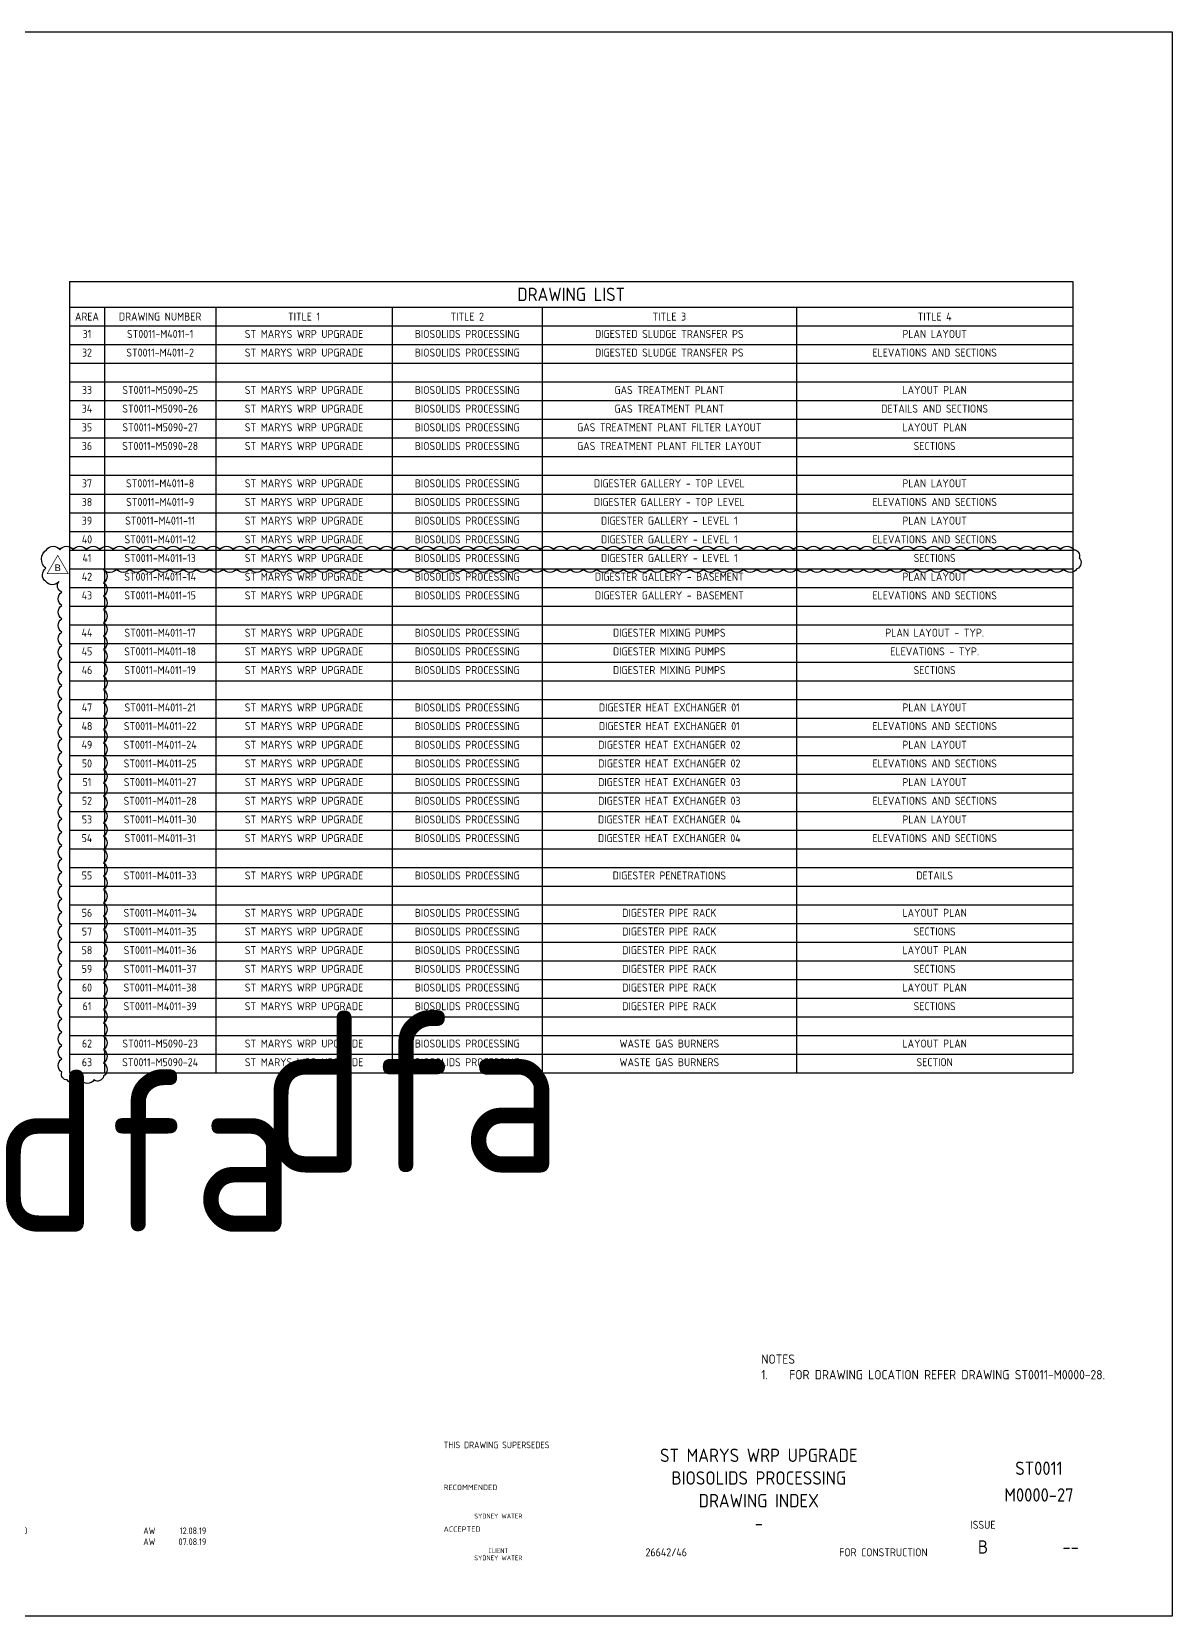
# Paper-space layout 'B' of a CAD drawing. Header units: millimetres. Extents: x -1500 to 841, y -418 to 594.
# Drawn here: x 413 to 841, y 0 to 594 of the extents above; entities that cross this region are included whole.
import ezdxf
from ezdxf.enums import TextEntityAlignment as Align

# ---------------------------------------------------------------- set-up
doc = ezdxf.new("R2010")
doc.units = ezdxf.units.MM
doc.header["$MEASUREMENT"] = 0
doc.layers.get('0').update_dxf_attribs({"true_color": 0xc2ced6})
for name, color, linetype in [('22', 7, 'Continuous'), ('35', 1, 'Continuous'), ('50 - TEXT', 2, 'Continuous'), ('55', 2, 'Continuous'), ('70 - MISC', 7, 'Continuous'), ('75', 7, 'Continuous'), ('REV CLOUD', 10, 'Continuous')]:
    doc.layers.add(name, color=color, linetype=linetype)
doc.styles.add('_ACM-G-NOTES', font='arial.ttf', dxfattribs={"height": 2.5})
doc.styles.add('GHD Standard Arial', font='isocp2.shx')
doc.styles.add('SYD WATER', font='isocp.shx')
doc.styles.add('Titleblock', font='isocp.shx')

# ---------------------------------------------------------------- blocks, each defined once
blk = doc.blocks.new('_SWC_attribute_block')
at = {"layer": '22', "lineweight": 13, "style": 'Titleblock'}
for tag, p in [('REV10', (327.39, 63.61)), ('INITIALS10', (457.57, 63.61)), ('DATE10', (472.13, 63.61)), ('REV9', (327.39, 59.51)), ('INITIALS9', (457.57, 59.51)), ('DATE9', (472.13, 59.51)), ('REV8', (327.39, 55.41)), ('REV7', (327.39, 51.31)), ('INITIALS8', (457.57, 55.41)), ('INITIALS7', (457.57, 51.31)), ('DATE8', (472.13, 55.41)), ('DATE7', (472.13, 51.31)), ('REV6', (327.39, 47.21)), ('INITIALS6', (457.57, 47.21)), ('DATE6', (472.13, 47.21)), ('REV5', (327.39, 43.11)), ('INITIALS5', (457.57, 43.11)), ('DATE5', (472.13, 43.11)), ('REV4', (327.39, 39.01)), ('REV3', (327.39, 34.91)), ('INITIALS4', (457.57, 39.01)), ('INITIALS3', (457.57, 34.91)), ('DATE4', (472.13, 39.01)), ('DATE3', (472.13, 34.91)), ('REV2', (327.39, 30.81)), ('INITIALS2', (457.57, 30.81)), ('DATE2', (472.13, 30.81)), ('REV1', (327.39, 26.71)), ('INITIALS1', (457.57, 26.71)), ('DATE1', (472.13, 26.71))]:
    blk.add_attdef(tag, text='', height=2.5, dxfattribs=at).set_placement(p, align=Align.CENTER)
for tag, p in [('DESCRIPTION10', (341.35, 63.61)), ('DESCRIPTION9', (341.35, 59.51)), ('DESCRIPTION8', (341.35, 55.41)), ('DESCRIPTION7', (341.35, 51.31)), ('DESCRIPTION6', (341.35, 47.21)), ('DESCRIPTION5', (341.35, 43.11)), ('DESCRIPTION4', (341.35, 39.01)), ('DESCRIPTION3', (341.35, 34.91)), ('DESCRIPTION2', (341.35, 30.81)), ('DESCRIPTION1', (341.35, 26.71))]:
    blk.add_attdef(tag, p, '', height=2.5, dxfattribs=at)
at = {"layer": '35', "style": 'Titleblock'}
for tag, p in [('TITLE1/4', (686, 57.85)), ('TITLE2/4', (686, 49.35)), ('INDEX-NUM', (791, 53)), ('PLAN-NUM', (791, 43)), ('TITLE3/4', (686, 40.85)), ('TITLE4/4', (686, 32.35)), ('SHEET-NO', (802.9, 23.5))]:
    blk.add_attdef(tag, text='', height=5, dxfattribs=at).set_placement(p, align=Align.CENTER)
at = {"layer": '55', "style": 'Titleblock'}
for tag, height, p in [('DESN', 3.5, (298.5, 59.04)), ('SUPERSEDED-DRG-NO', 3.5, (588.35, 55.46)), ('DRAWN', 3.5, (298.5, 47.29)), ('BOX5-SIGN', 3.5, (588.35, 42.47)), ('VERIFIED', 3.5, (298.5, 35.54)), ('BOX6-SIGN', 3.5, (588.35, 26.8)), ('APPROVED', 3.5, (298.5, 23.79)), ('PROJ-NO', 3, (651.31, 22.49)), ('STATUS-3', 3, (732.72, 22.49)), ('STATUS-2', 5, (770.04, 23.5))]:
    blk.add_attdef(tag, text='', height=height, dxfattribs=at).set_placement(p, align=Align.CENTER)
at = {"layer": '75', "style": 'Titleblock'}
for s, p in [('DESIGNED', (278, 63)), ('DRAWN', (278, 51.25)), ('VERIFIED', (278, 39.5)), ('APPROVED', (278, 27.75))]:
    blk.add_text(s, height=2, dxfattribs=at).set_placement(p)
for tag, p, height in [('SUPERSEDED-DRG?', (567.85, 63), 2.5), ('BOX5', (567.85, 47.33), 2), ('BOX6', (567.85, 31.67), 2)]:
    blk.add_attdef(tag, p, '', height=height, dxfattribs=at)
for tag, p in [('DESDATE', (319, 63)), ('DRNDATE', (319, 51.25)), ('BOX5-DATE', (608.85, 47.33)), ('VERDATE', (319, 39.5)), ('APPDATE', (319, 27.75)), ('BOX6-DATE', (608.85, 31.67))]:
    blk.add_attdef(tag, text='', height=2, dxfattribs=at).set_placement(p, align=Align.RIGHT)
at = {"layer": '75', "style": 'Titleblock', "width": 0.9}
for tag, p in [('BOX1', (298.5, 56.25)), ('BOX2', (298.5, 44.5)), ('BOX5-ORGANISATION', (588.35, 36.67)), ('BOX5-POSITION', (588.35, 39.37)), ('BOX3', (298.5, 32.75)), ('BOX6-POSITION', (588.35, 23.7)), ('BOX4', (298.5, 21)), ('BOX6-ORGANISATION', (588.35, 21))]:
    blk.add_attdef(tag, text='', height=1.8, dxfattribs=at).set_placement(p, align=Align.CENTER)
at = {"layer": '75', "style": 'Titleblock'}
blk.add_attdef('STATUS-1', text='', height=3, dxfattribs=at).set_placement((770.04, 32.81), align=Align.CENTER)
blk = doc.blocks.new('*T24')
at = {"layer": '70 - MISC', "color": 0, "linetype": 'ByBlock', "lineweight": -2, "transparency": 16777216}
for p, q in [((0, 0), (376.06, 0)), ((0, 0), (0, -9.67)), ((376.06, 0), (376.06, -9.67))]:
    blk.add_line(p, q, dxfattribs=at)
at = {"layer": '70 - MISC', "linetype": 'ByBlock', "lineweight": -2, "transparency": 16777216}
for p, q in [((0, -9.67), (376.06, -9.67)), ((0, -9.67), (0, -296.67)), ((13.05, -9.67), (13.05, -296.67)), ((54.87, -9.67), (54.87, -296.67)), ((120.95, -9.67), (120.95, -296.67)), ((177.17, -9.67), (177.17, -296.67)), ((272.48, -9.67), (272.48, -296.67)), ((376.06, -9.67), (376.06, -296.67)), ((0, -16.67), (376.06, -16.67)), ((0, -23.67), (376.06, -23.67)), ((0, -30.67), (376.06, -30.67)), ((0, -37.67), (376.06, -37.67)), ((0, -44.67), (376.06, -44.67)), ((0, -51.67), (376.06, -51.67)), ((0, -58.67), (376.06, -58.67)), ((0, -65.67), (376.06, -65.67)), ((0, -72.67), (376.06, -72.67)), ((0, -79.67), (376.06, -79.67)), ((0, -86.67), (376.06, -86.67)), ((0, -93.67), (376.06, -93.67)), ((0, -100.67), (376.06, -100.67)), ((0, -107.67), (376.06, -107.67)), ((0, -114.67), (376.06, -114.67)), ((0, -121.67), (376.06, -121.67)), ((0, -128.67), (376.06, -128.67)), ((0, -135.67), (376.06, -135.67)), ((0, -142.67), (376.06, -142.67)), ((0, -149.67), (376.06, -149.67)), ((0, -156.67), (376.06, -156.67)), ((0, -163.67), (376.06, -163.67)), ((0, -170.67), (376.06, -170.67)), ((0, -177.67), (376.06, -177.67)), ((0, -184.67), (376.06, -184.67)), ((0, -191.67), (376.06, -191.67)), ((0, -198.67), (376.06, -198.67)), ((0, -205.67), (376.06, -205.67)), ((0, -212.67), (376.06, -212.67)), ((0, -219.67), (376.06, -219.67)), ((0, -226.67), (376.06, -226.67)), ((0, -233.67), (376.06, -233.67)), ((0, -240.67), (376.06, -240.67)), ((0, -247.67), (376.06, -247.67)), ((0, -254.67), (376.06, -254.67)), ((0, -261.67), (376.06, -261.67)), ((0, -268.67), (376.06, -268.67)), ((0, -275.67), (376.06, -275.67)), ((0, -282.67), (376.06, -282.67)), ((0, -289.67), (376.06, -289.67)), ((0, -296.67), (376.06, -296.67))]:
    blk.add_line(p, q, dxfattribs=at)
at = {"layer": '70 - MISC', "color": 1, "transparency": 16777216, "insert": (188.03, -4.83), "char_height": 5, "width": 373.0634, "attachment_point": 5, "style": 'SYD WATER'}
blk.add_mtext('DRAWING LIST', dxfattribs=at)
at = {"layer": '70 - MISC', "color": 2, "transparency": 16777216, "char_height": 3, "style": 'SYD WATER'}
for s, insert, width, attachment_point in [('AREA', (6.53, -13.17), 10.0503, 5), ('DRAWING NUMBER', (33.96, -13.17), 38.821, 5), ('TITLE 1', (87.91, -13.17), 63.0752, 5), ('TITLE 2', (149.06, -13.17), 53.2231, 5), ('TITLE 3', (224.82, -13.17), 92.3083, 5), ('TITLE 4', (324.27, -13.17), 100.5855, 5), ('31', (6.53, -18.17), 10.0503, 2), ('ST0011-M4011-1', (33.96, -18.17), 38.821, 2), ('ST MARYS WRP UPGRADE', (87.91, -18.17), 63.0752, 2), ('BIOSOLIDS PROCESSING', (149.06, -18.17), 53.2231, 2), ('DIGESTED SLUDGE TRANSFER PS', (224.82, -18.17), 92.3083, 2), ('PLAN LAYOUT', (324.27, -18.17), 100.5855, 2), ('32', (6.53, -25.17), 10.0503, 2), ('ST0011-M4011-2', (33.96, -25.17), 38.821, 2), ('ST MARYS WRP UPGRADE', (87.91, -25.17), 63.0752, 2), ('BIOSOLIDS PROCESSING', (149.06, -25.17), 53.2231, 2), ('DIGESTED SLUDGE TRANSFER PS', (224.82, -25.17), 92.3083, 2), ('ELEVATIONS AND SECTIONS', (324.27, -25.17), 100.5855, 2), ('33', (6.53, -39.17), 10.0503, 2), ('ST0011-M5090-25', (33.96, -39.17), 38.821, 2), ('ST MARYS WRP UPGRADE', (87.91, -39.17), 63.0752, 2), ('BIOSOLIDS PROCESSING', (149.06, -39.17), 53.2231, 2), ('GAS TREATMENT PLANT', (224.82, -39.17), 92.3083, 2), ('LAYOUT PLAN', (324.27, -39.17), 100.5855, 2), ('34', (6.53, -46.17), 10.0503, 2), ('ST0011-M5090-26', (33.96, -46.17), 38.821, 2), ('ST MARYS WRP UPGRADE', (87.91, -46.17), 63.0752, 2), ('BIOSOLIDS PROCESSING', (149.06, -46.17), 53.2231, 2), ('GAS TREATMENT PLANT', (224.82, -46.17), 92.3083, 2), ('DETAILS AND SECTIONS', (324.27, -46.17), 100.5855, 2), ('35', (6.53, -53.17), 10.0503, 2), ('ST0011-M5090-27', (33.96, -53.17), 38.821, 2), ('ST MARYS WRP UPGRADE', (87.91, -53.17), 63.0752, 2), ('BIOSOLIDS PROCESSING', (149.06, -53.17), 53.2231, 2), ('GAS TREATMENT PLANT FILTER LAYOUT', (224.82, -53.17), 92.3083, 2), ('LAYOUT PLAN', (324.27, -53.17), 100.5855, 2), ('36', (6.53, -60.17), 10.0503, 2), ('ST0011-M5090-28', (33.96, -60.17), 38.821, 2), ('ST MARYS WRP UPGRADE', (87.91, -60.17), 63.0752, 2), ('BIOSOLIDS PROCESSING', (149.06, -60.17), 53.2231, 2), ('GAS TREATMENT PLANT FILTER LAYOUT', (224.82, -60.17), 92.3083, 2), ('SECTIONS', (324.27, -60.17), 100.5855, 2), ('37', (6.53, -74.17), 10.0503, 2), ('ST0011-M4011-8', (33.96, -74.17), 38.821, 2), ('ST MARYS WRP UPGRADE', (87.91, -74.17), 63.0752, 2), ('BIOSOLIDS PROCESSING', (149.06, -74.17), 53.2231, 2), ('DIGESTER GALLERY - TOP LEVEL', (224.82, -74.17), 92.3083, 2), ('PLAN LAYOUT', (324.27, -74.17), 100.5855, 2), ('38', (6.53, -81.17), 10.0503, 2), ('ST0011-M4011-9', (33.96, -81.17), 38.821, 2), ('ST MARYS WRP UPGRADE', (87.91, -81.17), 63.0752, 2), ('BIOSOLIDS PROCESSING', (149.06, -81.17), 53.2231, 2), ('DIGESTER GALLERY - TOP LEVEL', (224.82, -81.17), 92.3083, 2), ('ELEVATIONS AND SECTIONS', (324.27, -81.17), 100.5855, 2), ('39', (6.53, -88.17), 10.0503, 2), ('ST0011-M4011-11', (33.96, -88.17), 38.821, 2), ('ST MARYS WRP UPGRADE', (87.91, -88.17), 63.0752, 2), ('BIOSOLIDS PROCESSING', (149.06, -88.17), 53.2231, 2), ('DIGESTER GALLERY - LEVEL 1', (224.82, -88.17), 92.3083, 2), ('PLAN LAYOUT', (324.27, -88.17), 100.5855, 2), ('40', (6.53, -95.17), 10.0503, 2), ('ST0011-M4011-12', (33.96, -95.17), 38.821, 2), ('ST MARYS WRP UPGRADE', (87.91, -95.17), 63.0752, 2), ('BIOSOLIDS PROCESSING', (149.06, -95.17), 53.2231, 2), ('DIGESTER GALLERY - LEVEL 1', (224.82, -95.17), 92.3083, 2), ('ELEVATIONS AND SECTIONS', (324.27, -95.17), 100.5855, 2), ('41', (6.53, -102.17), 10.0503, 2), ('ST0011-M4011-13', (33.96, -102.17), 38.821, 2), ('ST MARYS WRP UPGRADE', (87.91, -102.17), 63.0752, 2), ('BIOSOLIDS PROCESSING', (149.06, -102.17), 53.2231, 2), ('DIGESTER GALLERY - LEVEL 1', (224.82, -102.17), 92.3083, 2), ('SECTIONS', (324.27, -102.17), 100.5855, 2), ('42', (6.53, -109.17), 10.0503, 2), ('ST0011-M4011-14', (33.96, -109.17), 38.821, 2), ('ST MARYS WRP UPGRADE', (87.91, -109.17), 63.0752, 2), ('BIOSOLIDS PROCESSING', (149.06, -109.17), 53.2231, 2), ('DIGESTER GALLERY - BASEMENT', (224.82, -109.17), 92.3083, 2), ('PLAN LAYOUT', (324.27, -109.17), 100.5855, 2), ('43', (6.53, -116.17), 10.0503, 2), ('ST0011-M4011-15', (33.96, -116.17), 38.821, 2), ('ST MARYS WRP UPGRADE', (87.91, -116.17), 63.0752, 2), ('BIOSOLIDS PROCESSING', (149.06, -116.17), 53.2231, 2), ('DIGESTER GALLERY - BASEMENT ', (224.82, -116.17), 92.3083, 2), ('ELEVATIONS AND SECTIONS', (324.27, -116.17), 100.5855, 2), ('44', (6.53, -130.17), 10.0503, 2), ('ST0011-M4011-17', (33.96, -130.17), 38.821, 2), ('ST MARYS WRP UPGRADE', (87.91, -130.17), 63.0752, 2), ('BIOSOLIDS PROCESSING', (149.06, -130.17), 53.2231, 2), ('DIGESTER MIXING PUMPS', (224.82, -130.17), 92.3083, 2), ('PLAN LAYOUT - TYP.', (324.27, -130.17), 100.5855, 2), ('45', (6.53, -137.17), 10.0503, 2), ('ST0011-M4011-18', (33.96, -137.17), 38.821, 2), ('ST MARYS WRP UPGRADE', (87.91, -137.17), 63.0752, 2), ('BIOSOLIDS PROCESSING', (149.06, -137.17), 53.2231, 2), ('DIGESTER MIXING PUMPS', (224.82, -137.17), 92.3083, 2), ('ELEVATIONS - TYP.', (324.27, -137.17), 100.5855, 2), ('46', (6.53, -144.17), 10.0503, 2), ('ST0011-M4011-19', (33.96, -144.17), 38.821, 2), ('ST MARYS WRP UPGRADE', (87.91, -144.17), 63.0752, 2), ('BIOSOLIDS PROCESSING', (149.06, -144.17), 53.2231, 2), ('DIGESTER MIXING PUMPS', (224.82, -144.17), 92.3083, 2), ('SECTIONS', (324.27, -144.17), 100.5855, 2), ('47', (6.53, -158.17), 10.0503, 2), ('ST0011-M4011-21', (33.96, -158.17), 38.821, 2), ('ST MARYS WRP UPGRADE', (87.91, -158.17), 63.0752, 2), ('BIOSOLIDS PROCESSING', (149.06, -158.17), 53.2231, 2), ('DIGESTER HEAT EXCHANGER 01', (224.82, -158.17), 92.3083, 2), ('PLAN LAYOUT', (324.27, -158.17), 100.5855, 2), ('48', (6.53, -165.17), 10.0503, 2), ('ST0011-M4011-22', (33.96, -165.17), 38.821, 2), ('ST MARYS WRP UPGRADE', (87.91, -165.17), 63.0752, 2), ('BIOSOLIDS PROCESSING', (149.06, -165.17), 53.2231, 2), ('DIGESTER HEAT EXCHANGER 01', (224.82, -165.17), 92.3083, 2), ('ELEVATIONS AND SECTIONS', (324.27, -165.17), 100.5855, 2), ('49', (6.53, -172.17), 10.0503, 2), ('ST0011-M4011-24', (33.96, -172.17), 38.821, 2), ('ST MARYS WRP UPGRADE', (87.91, -172.17), 63.0752, 2), ('BIOSOLIDS PROCESSING', (149.06, -172.17), 53.2231, 2), ('DIGESTER HEAT EXCHANGER 02', (224.82, -172.17), 92.3083, 2), ('PLAN LAYOUT', (324.27, -172.17), 100.5855, 2), ('50', (6.53, -179.17), 10.0503, 2), ('ST0011-M4011-25', (33.96, -179.17), 38.821, 2), ('ST MARYS WRP UPGRADE', (87.91, -179.17), 63.0752, 2), ('BIOSOLIDS PROCESSING', (149.06, -179.17), 53.2231, 2), ('DIGESTER HEAT EXCHANGER 02', (224.82, -179.17), 92.3083, 2), ('ELEVATIONS AND SECTIONS', (324.27, -179.17), 100.5855, 2), ('51', (6.53, -186.17), 10.0503, 2), ('ST0011-M4011-27', (33.96, -186.17), 38.821, 2), ('ST MARYS WRP UPGRADE', (87.91, -186.17), 63.0752, 2), ('BIOSOLIDS PROCESSING', (149.06, -186.17), 53.2231, 2), ('DIGESTER HEAT EXCHANGER 03', (224.82, -186.17), 92.3083, 2), ('PLAN LAYOUT', (324.27, -186.17), 100.5855, 2), ('52', (6.53, -193.17), 10.0503, 2), ('ST0011-M4011-28', (33.96, -193.17), 38.821, 2), ('ST MARYS WRP UPGRADE', (87.91, -193.17), 63.0752, 2), ('BIOSOLIDS PROCESSING', (149.06, -193.17), 53.2231, 2), ('DIGESTER HEAT EXCHANGER 03', (224.82, -193.17), 92.3083, 2), ('ELEVATIONS AND SECTIONS', (324.27, -193.17), 100.5855, 2), ('53', (6.53, -200.17), 10.0503, 2), ('ST0011-M4011-30', (33.96, -200.17), 38.821, 2), ('ST MARYS WRP UPGRADE', (87.91, -200.17), 63.0752, 2), ('BIOSOLIDS PROCESSING', (149.06, -200.17), 53.2231, 2), ('DIGESTER HEAT EXCHANGER 04', (224.82, -200.17), 92.3083, 2), ('PLAN LAYOUT', (324.27, -200.17), 100.5855, 2), ('54', (6.53, -207.17), 10.0503, 2), ('ST0011-M4011-31', (33.96, -207.17), 38.821, 2), ('ST MARYS WRP UPGRADE', (87.91, -207.17), 63.0752, 2), ('BIOSOLIDS PROCESSING', (149.06, -207.17), 53.2231, 2), ('DIGESTER HEAT EXCHANGER 04', (224.82, -207.17), 92.3083, 2), ('ELEVATIONS AND SECTIONS', (324.27, -207.17), 100.5855, 2), ('55', (6.53, -221.17), 10.0503, 2), ('ST0011-M4011-33', (33.96, -221.17), 38.821, 2), ('ST MARYS WRP UPGRADE', (87.91, -221.17), 63.0752, 2), ('BIOSOLIDS PROCESSING', (149.06, -221.17), 53.2231, 2), ('DIGESTER PENETRATIONS', (224.82, -221.17), 92.3083, 2), ('DETAILS', (324.27, -221.17), 100.5855, 2), ('56', (6.53, -235.17), 10.0503, 2), ('ST0011-M4011-34', (33.96, -235.17), 38.821, 2), ('ST MARYS WRP UPGRADE', (87.91, -235.17), 63.0752, 2), ('BIOSOLIDS PROCESSING', (149.06, -235.17), 53.2231, 2), ('DIGESTER PIPE RACK', (224.82, -235.17), 92.3083, 2), ('LAYOUT PLAN', (324.27, -235.17), 100.5855, 2), ('57', (6.53, -242.17), 10.0503, 2), ('ST0011-M4011-35', (33.96, -242.17), 38.821, 2), ('ST MARYS WRP UPGRADE', (87.91, -242.17), 63.0752, 2), ('BIOSOLIDS PROCESSING', (149.06, -242.17), 53.2231, 2), ('DIGESTER PIPE RACK', (224.82, -242.17), 92.3083, 2), ('SECTIONS', (324.27, -242.17), 100.5855, 2), ('58', (6.53, -249.17), 10.0503, 2), ('ST0011-M4011-36', (33.96, -249.17), 38.821, 2), ('ST MARYS WRP UPGRADE', (87.91, -249.17), 63.0752, 2), ('BIOSOLIDS PROCESSING', (149.06, -249.17), 53.2231, 2), ('DIGESTER PIPE RACK', (224.82, -249.17), 92.3083, 2), ('LAYOUT PLAN', (324.27, -249.17), 100.5855, 2), ('59', (6.53, -256.17), 10.0503, 2), ('ST0011-M4011-37', (33.96, -256.17), 38.821, 2), ('ST MARYS WRP UPGRADE', (87.91, -256.17), 63.0752, 2), ('BIOSOLIDS PROCESSING', (149.06, -256.17), 53.2231, 2), ('DIGESTER PIPE RACK', (224.82, -256.17), 92.3083, 2), ('SECTIONS', (324.27, -256.17), 100.5855, 2), ('60', (6.53, -263.17), 10.0503, 2), ('ST0011-M4011-38', (33.96, -263.17), 38.821, 2), ('ST MARYS WRP UPGRADE', (87.91, -263.17), 63.0752, 2), ('BIOSOLIDS PROCESSING', (149.06, -263.17), 53.2231, 2), ('DIGESTER PIPE RACK', (224.82, -263.17), 92.3083, 2), ('LAYOUT PLAN', (324.27, -263.17), 100.5855, 2), ('61', (6.53, -270.17), 10.0503, 2), ('ST0011-M4011-39', (33.96, -270.17), 38.821, 2), ('ST MARYS WRP UPGRADE', (87.91, -270.17), 63.0752, 2), ('BIOSOLIDS PROCESSING', (149.06, -270.17), 53.2231, 2), ('DIGESTER PIPE RACK', (224.82, -270.17), 92.3083, 2), ('SECTIONS', (324.27, -270.17), 100.5855, 2), ('62', (6.53, -284.17), 10.0503, 2), ('ST0011-M5090-23', (33.96, -284.17), 38.821, 2), ('ST MARYS WRP UPGRADE', (87.91, -284.17), 63.0752, 2), ('BIOSOLIDS PROCESSING', (149.06, -284.17), 53.2231, 2), ('WASTE GAS BURNERS', (224.82, -284.17), 92.3083, 2), ('LAYOUT PLAN', (324.27, -284.17), 100.5855, 2), ('63', (6.53, -291.17), 10.0503, 2), ('ST0011-M5090-24', (33.96, -291.17), 38.821, 2), ('ST MARYS WRP UPGRADE', (87.91, -291.17), 63.0752, 2), ('BIOSOLIDS PROCESSING', (149.06, -291.17), 53.2231, 2), ('WASTE GAS BURNERS', (224.82, -291.17), 92.3083, 2), ('SECTION', (324.27, -291.17), 100.5855, 2)]:
    blk.add_mtext(s, dxfattribs=dict(at, insert=insert, width=width, attachment_point=attachment_point))
blk = doc.blocks.new('_ACM-G-RevisionMark')
at = {"const_width": 0.25}
blk.add_lwpolyline([(-3.97, -6.87), (3.97, -6.87), (0, 0)], close=True, dxfattribs=at)
at = {"style": '_ACM-G-NOTES'}
blk.add_attdef('_ACM-REV', text='', height=2.5, dxfattribs=at).set_placement((0, -6.62), align=Align.BOTTOM_CENTER)

psp = doc.layouts.new('B')

# ---------------------------------------------------------------- linework, layer by layer
psp.add_lwpolyline([(0, 0), (0, 594), (841, 594), (841, 0)], close=True)
at = {"layer": 'REV CLOUD'}
psp.add_lwpolyline([(419.03, 399.79, -0.520567), (424.03, 399.79, -0.520567), (429.03, 399.79, -0.520567), (434.03, 399.79, -0.520567), (439.03, 399.79, -0.520567), (444.03, 399.79, -0.520567), (449.03, 399.79, -0.520567), (454.03, 399.79, -0.520567), (459.03, 399.79, -0.520567), (464.03, 399.79, -0.520567), (469.03, 399.79, -0.520567), (474.03, 399.79, -0.520567), (479.03, 399.79, -0.520567), (484.03, 399.79, -0.520567), (489.03, 399.79, -0.520567), (494.03, 399.79, -0.520567), (499.03, 399.79, -0.520567), (504.03, 399.79, -0.520567), (509.03, 399.79, -0.520567), (514.03, 399.79, -0.520567), (519.03, 399.79, -0.520567), (524.03, 399.79, -0.520567), (529.03, 399.79, -0.520567), (534.03, 399.79, -0.520567), (539.03, 399.79, -0.520567), (544.03, 399.79, -0.520567), (549.03, 399.79, -0.520567), (554.03, 399.79, -0.520567), (559.03, 399.79, -0.520567), (564.03, 399.79, -0.520567), (569.03, 399.79, -0.520567), (574.03, 399.79, -0.520567), (579.03, 399.79, -0.520567), (584.03, 399.79, -0.520567), (589.03, 399.79, -0.520567), (594.03, 399.79, -0.520567), (599.03, 399.79, -0.520567), (604.03, 399.79, -0.520567), (609.03, 399.79, -0.520567), (614.03, 399.79, -0.520567), (619.03, 399.79, -0.520567), (624.03, 399.79, -0.520567), (629.03, 399.79, -0.520567), (634.03, 399.79, -0.520567), (639.03, 399.79, -0.520567), (644.03, 399.79, -0.520567), (649.03, 399.79, -0.520567), (654.03, 399.79, -0.520567), (659.03, 399.79, -0.520567), (664.03, 399.79, -0.520567), (669.03, 399.79, -0.520567), (674.03, 399.79, -0.520567), (679.03, 399.79, -0.520567), (684.03, 399.79, -0.520567), (689.03, 399.79, -0.520567), (694.03, 399.79, -0.520567), (699.03, 399.79, -0.520567), (704.03, 399.79, -0.520567), (709.03, 399.79, -0.520567), (714.03, 399.79, -0.520567), (719.03, 399.79, -0.520567), (724.03, 399.79, -0.520567), (729.03, 399.79, -0.520567), (734.03, 399.79, -0.520567), (739.03, 399.79, -0.520567), (744.03, 399.79, -0.520567), (749.03, 399.79, -0.520567), (754.03, 399.79, -0.520567), (759.03, 399.79, -0.520567), (764.03, 399.79, -0.520567), (769.03, 399.79, -0.520567), (774.03, 399.79, -0.520567), (779.03, 399.79, -0.520567), (784.03, 399.79, -0.520567), (789.03, 399.79, -0.520567), (794.03, 399.79, -0.520567), (799.03, 399.79, -0.520567), (804.03, 399.79, -0.520567), (806.05, 396.81, -0.520567), (805.26, 392.59, -0.520567), (800.26, 392.59, -0.520567), (795.26, 392.59, -0.520567), (790.26, 392.59, -0.520567), (785.26, 392.59, -0.520567), (780.26, 392.59, -0.520567), (775.26, 392.59, -0.520567), (770.26, 392.59, -0.520567), (765.26, 392.59, -0.520567), (760.26, 392.59, -0.520567), (755.26, 392.59, -0.520567), (750.26, 392.59, -0.520567), (745.26, 392.59, -0.520567), (740.26, 392.59, -0.520567), (735.26, 392.59, -0.520567), (730.26, 392.59, -0.520567), (725.26, 392.59, -0.520567), (720.26, 392.59, -0.520567), (715.26, 392.59, -0.520567), (710.26, 392.59, -0.520567), (705.26, 392.59, -0.520567), (700.26, 392.59, -0.520567), (695.26, 392.59, -0.520567), (690.26, 392.59, -0.520567), (685.26, 392.59, -0.520567), (680.26, 392.59, -0.520567), (675.26, 392.59, -0.520567), (670.26, 392.59, -0.520567), (665.26, 392.59, -0.520567), (660.26, 392.59, -0.520567), (655.26, 392.59, -0.520567), (650.26, 392.59, -0.520567), (645.26, 392.59, -0.520567), (640.26, 392.59, -0.520567), (635.26, 392.59, -0.520567), (630.26, 392.59, -0.520567), (625.26, 392.59, -0.520567), (620.26, 392.59, -0.520567), (615.26, 392.59, -0.520567), (610.26, 392.59, -0.520567), (605.26, 392.59, -0.520567), (600.26, 392.59, -0.520567), (595.26, 392.59, -0.520567), (590.26, 392.59, -0.520567), (585.26, 392.59, -0.520567), (580.26, 392.59, -0.520567), (575.26, 392.59, -0.520567), (570.26, 392.59, -0.520567), (565.26, 392.59, -0.520567), (560.26, 392.59, -0.520567), (555.26, 392.59, -0.520567), (550.26, 392.59, -0.520567), (545.26, 392.59, -0.520567), (540.26, 392.59, -0.520567), (535.26, 392.59, -0.520567), (530.26, 392.59, -0.520567), (525.26, 392.59, -0.520567), (520.26, 392.59, -0.520567), (515.26, 392.59, -0.520567), (510.26, 392.59, -0.520567), (505.26, 392.59, -0.520567), (500.26, 392.59, -0.520567), (495.26, 392.59, -0.520567), (490.26, 392.59, -0.520567), (485.26, 392.59, -0.520567), (480.26, 392.59, -0.520567), (475.26, 392.59, -0.520567), (470.26, 392.59, -0.520567), (465.26, 392.59, -0.520567), (460.26, 392.59, -0.520567), (455.26, 392.59, -0.520567), (450.26, 392.59, -0.520567), (445.26, 392.59, -0.520567), (440.42, 392.44, -0.520567), (440.42, 387.44, -0.520567), (440.42, 382.44, -0.520567), (440.42, 377.44, -0.520567), (440.42, 372.44, -0.520567), (440.42, 367.44, -0.520567), (440.42, 362.44, -0.520567), (440.42, 357.44, -0.520567), (440.42, 352.44, -0.520567), (440.42, 347.44, -0.520567), (440.42, 342.44, -0.520567), (440.42, 337.44, -0.520567), (440.42, 332.44, -0.520567), (440.42, 327.44, -0.520567), (440.42, 322.44, -0.520567), (440.42, 317.44, -0.520567), (440.42, 312.44, -0.520567), (440.42, 307.44, -0.520567), (440.42, 302.44, -0.520567), (440.42, 297.44, -0.520567), (440.42, 292.44, -0.520567), (440.42, 287.44, -0.520567), (440.42, 282.44, -0.520567), (440.42, 277.44, -0.520567), (440.42, 272.44, -0.520567), (440.42, 267.44, -0.520567), (440.42, 262.44, -0.520567), (440.42, 257.44, -0.520567), (440.42, 252.44, -0.520567), (440.42, 247.44, -0.520567), (440.42, 242.44, -0.520567), (440.42, 237.44, -0.520567), (440.42, 232.44, -0.520567), (440.42, 227.44, -0.520567), (440.42, 222.44, -0.520567), (440.42, 217.44, -0.520567), (440.42, 212.44, -0.520567), (440.42, 207.44, -0.520567), (440.42, 202.44, -0.520567), (436.82, 201.04, -0.520567), (431.82, 201.04, -0.520567), (426.82, 201.04, -0.520567), (424.72, 203.94, -0.520567), (424.72, 208.94, -0.520567), (424.72, 213.94, -0.520567), (424.72, 218.94, -0.520567), (424.72, 223.94, -0.520567), (424.72, 228.94, -0.520567), (424.72, 233.94, -0.520567), (424.72, 238.94, -0.520567), (424.72, 243.94, -0.520567), (424.72, 248.94, -0.520567), (424.72, 253.94, -0.520567), (424.72, 258.94, -0.520567), (424.72, 263.94, -0.520567), (424.72, 268.94, -0.520567), (424.72, 273.94, -0.520567), (424.72, 278.94, -0.520567), (424.72, 283.94, -0.520567), (424.72, 288.94, -0.520567), (424.72, 293.94, -0.520567), (424.72, 298.94, -0.520567), (424.72, 303.94, -0.520567), (424.72, 308.94, -0.520567), (424.72, 313.94, -0.520567), (424.72, 318.94, -0.520567), (424.72, 323.94, -0.520567), (424.72, 328.94, -0.520567), (424.72, 333.94, -0.520567), (424.72, 338.94, -0.520567), (424.72, 343.94, -0.520567), (424.72, 348.94, -0.520567), (424.72, 353.94, -0.520567), (424.72, 358.94, -0.520567), (424.72, 363.94, -0.520567), (424.72, 368.94, -0.520567), (424.72, 373.94, -0.520567), (424.72, 378.94, -0.520567), (424.72, 383.94, -0.520567), (423.72, 387.94, -0.520567), (418.72, 387.94, -0.520567), (418.81, 392.87, -0.520567), (419.03, 399.79, -0.520567)], format="xyb", dxfattribs=at)

# ---------------------------------------------------------------- block references
psp.add_blockref('*T24', (427.65, 500.37))
ref = psp.add_blockref('_SWC_attribute_block', (0, 0))
ref.add_attrib('REV1', 'A', dxfattribs={"layer": '22', "lineweight": 13, "height": 2.5, "style": 'Titleblock'}).set_placement((327.39, 26.71), align=Align.CENTER)
ref.add_attrib('DESCRIPTION1', 'ISSUED FOR CONSTRUCTION', (341.35, 26.71), dxfattribs={"layer": '22', "lineweight": 13, "height": 2.5, "style": 'Titleblock'})
ref.add_attrib('INITIALS1', 'AW', dxfattribs={"layer": '22', "lineweight": 13, "height": 2.5, "style": 'Titleblock'}).set_placement((457.57, 26.71), align=Align.CENTER)
ref.add_attrib('DATE1', '07.08.19', dxfattribs={"layer": '22', "lineweight": 13, "height": 2.5, "style": 'Titleblock'}).set_placement((473.71, 26.71), align=Align.CENTER)
ref.add_attrib('REV2', 'B', dxfattribs={"layer": '22', "lineweight": 13, "height": 2.5, "style": 'Titleblock'}).set_placement((327.39, 30.81), align=Align.CENTER)
ref.add_attrib('DESCRIPTION2', 'ISSUED FOR CONSTRUCTION - REVISED AS NOTED', (341.35, 30.81), dxfattribs={"layer": '22', "lineweight": 13, "height": 2.5, "style": 'Titleblock'})
ref.add_attrib('INITIALS2', 'AW', dxfattribs={"layer": '22', "lineweight": 13, "height": 2.5, "style": 'Titleblock'}).set_placement((457.57, 30.81), align=Align.CENTER)
ref.add_attrib('DATE2', '12.08.19', dxfattribs={"layer": '22', "lineweight": 13, "height": 2.5, "style": 'Titleblock'}).set_placement((473.91, 30.81), align=Align.CENTER)
ref.add_attrib('TITLE1/4', 'ST MARYS WRP UPGRADE', dxfattribs={"layer": '35', "height": 5, "style": 'Titleblock'}).set_placement((686, 57.85), align=Align.CENTER)
ref.add_attrib('TITLE2/4', 'BIOSOLIDS PROCESSING', dxfattribs={"layer": '35', "height": 5, "style": 'Titleblock'}).set_placement((686, 49.35), align=Align.CENTER)
ref.add_attrib('TITLE3/4', 'DRAWING INDEX', dxfattribs={"layer": '35', "height": 5, "style": 'Titleblock'}).set_placement((686, 40.85), align=Align.CENTER)
ref.add_attrib('TITLE4/4', '-', dxfattribs={"layer": '35', "height": 5, "style": 'Titleblock'}).set_placement((686, 32.35), align=Align.CENTER)
ref.add_attrib('INDEX-NUM', 'ST0011', dxfattribs={"layer": '35', "height": 5, "style": 'Titleblock'}).set_placement((791, 53), align=Align.CENTER)
ref.add_attrib('PLAN-NUM', 'M0000-27', dxfattribs={"layer": '35', "height": 5, "style": 'Titleblock'}).set_placement((791, 43), align=Align.CENTER)
ref.add_attrib('SHEET-NO', '--', dxfattribs={"layer": '35', "height": 5, "style": 'Titleblock'}).set_placement((802.9, 23.5), align=Align.CENTER)
ref.add_attrib('STATUS-1', 'ISSUE', dxfattribs={"layer": '75', "height": 3, "style": 'Titleblock'}).set_placement((770.04, 32.81), align=Align.CENTER)
ref.add_attrib('STATUS-2', 'B', dxfattribs={"layer": '55', "height": 5, "style": 'Titleblock'}).set_placement((770.04, 23.5), align=Align.CENTER)
ref.add_attrib('STATUS-3', 'FOR CONSTRUCTION', dxfattribs={"layer": '55', "height": 3, "style": 'Titleblock'}).set_placement((732.72, 22.49), align=Align.CENTER)
ref.add_attrib('DESN', 'P. INSOLE', dxfattribs={"layer": '55', "height": 3.5, "style": 'Titleblock'}).set_placement((298.5, 59.04), align=Align.CENTER)
ref.add_attrib('DESDATE', '-', dxfattribs={"layer": '75', "height": 2, "style": 'Titleblock'}).set_placement((319, 63), align=Align.RIGHT)
ref.add_attrib('BOX1', 'AAJV', dxfattribs={"layer": '75', "height": 1.8, "style": 'Titleblock', "width": 0.9}).set_placement((298.5, 56.25), align=Align.CENTER)
ref.add_attrib('DRAWN', 'W. LAMDEN', dxfattribs={"layer": '55', "height": 3.5, "style": 'Titleblock'}).set_placement((298.5, 47.29), align=Align.CENTER)
ref.add_attrib('DRNDATE', '-', dxfattribs={"layer": '75', "height": 2, "style": 'Titleblock'}).set_placement((319, 51.25), align=Align.RIGHT)
ref.add_attrib('BOX2', 'AAJV', dxfattribs={"layer": '75', "height": 1.8, "style": 'Titleblock', "width": 0.9}).set_placement((298.5, 44.5), align=Align.CENTER)
ref.add_attrib('VERIFIED', 'P. INSOLE', dxfattribs={"layer": '55', "height": 3.5, "style": 'Titleblock'}).set_placement((298.5, 35.54), align=Align.CENTER)
ref.add_attrib('VERDATE', '-', dxfattribs={"layer": '75', "height": 2, "style": 'Titleblock'}).set_placement((319, 39.5), align=Align.RIGHT)
ref.add_attrib('BOX3', 'AAJV', dxfattribs={"layer": '75', "height": 1.8, "style": 'Titleblock', "width": 0.9}).set_placement((298.5, 32.75), align=Align.CENTER)
ref.add_attrib('APPROVED', 'A. WILKIE', dxfattribs={"layer": '55', "height": 3.5, "style": 'Titleblock'}).set_placement((298.5, 23.79), align=Align.CENTER)
ref.add_attrib('APPDATE', '-', dxfattribs={"layer": '75', "height": 2, "style": 'Titleblock'}).set_placement((319, 27.75), align=Align.RIGHT)
ref.add_attrib('BOX4', 'AAJV', dxfattribs={"layer": '75', "height": 1.8, "style": 'Titleblock', "width": 0.9}).set_placement((298.5, 21), align=Align.CENTER)
ref.add_attrib('BOX5', 'RECOMMENDED', (567.85, 47.33), dxfattribs={"layer": '75', "height": 2, "style": 'Titleblock'})
ref.add_attrib('BOX5-ORGANISATION', 'SYDNEY WATER', dxfattribs={"layer": '75', "height": 1.8, "style": 'Titleblock', "width": 0.9}).set_placement((588.35, 36.67), align=Align.CENTER)
ref.add_attrib('BOX6', 'ACCEPTED', (567.85, 31.67), dxfattribs={"layer": '75', "height": 2, "style": 'Titleblock'})
ref.add_attrib('BOX6-POSITION', 'CLIENT', dxfattribs={"layer": '75', "height": 1.8, "style": 'Titleblock', "width": 0.9}).set_placement((588.35, 23.7), align=Align.CENTER)
ref.add_attrib('BOX6-ORGANISATION', 'SYDNEY WATER', dxfattribs={"layer": '75', "height": 1.8, "style": 'Titleblock', "width": 0.9}).set_placement((588.35, 21), align=Align.CENTER)
ref.add_attrib('SUPERSEDED-DRG?', 'THIS DRAWING SUPERSEDES', (567.85, 63), dxfattribs={"layer": '75', "height": 2.5, "style": 'Titleblock'})
ref.add_attrib('PROJ-NO', '26642/46', dxfattribs={"layer": '55', "height": 3, "style": 'Titleblock'}).set_placement((651.31, 22.49), align=Align.CENTER)
psp.add_blockref('_ACM-G-RevisionMark', (423.22, 397.67), dxfattribs=at).add_auto_attribs({'_ACM-REV': 'B'})

# ---------------------------------------------------------------- texts
at = {"style": 'GHD Standard Arial'}
for p in [(499.13, 166.35), (398.8, 144.17)]:
    psp.add_text('dfa', height=60.552, dxfattribs=at).set_placement(p)
at = {"layer": '50 - TEXT', "insert": (686.94, 98.15), "char_height": 3.5, "width": 124.0579, "attachment_point": 1, "style": 'SYD WATER'}
psp.add_mtext('NOTES\\P\\pxi-3,l3,t3;1.^IFOR DRAWING LOCATION REFER DRAWING ST0011-M0000-28.', dxfattribs=at)

doc.saveas('drawing.dxf')
